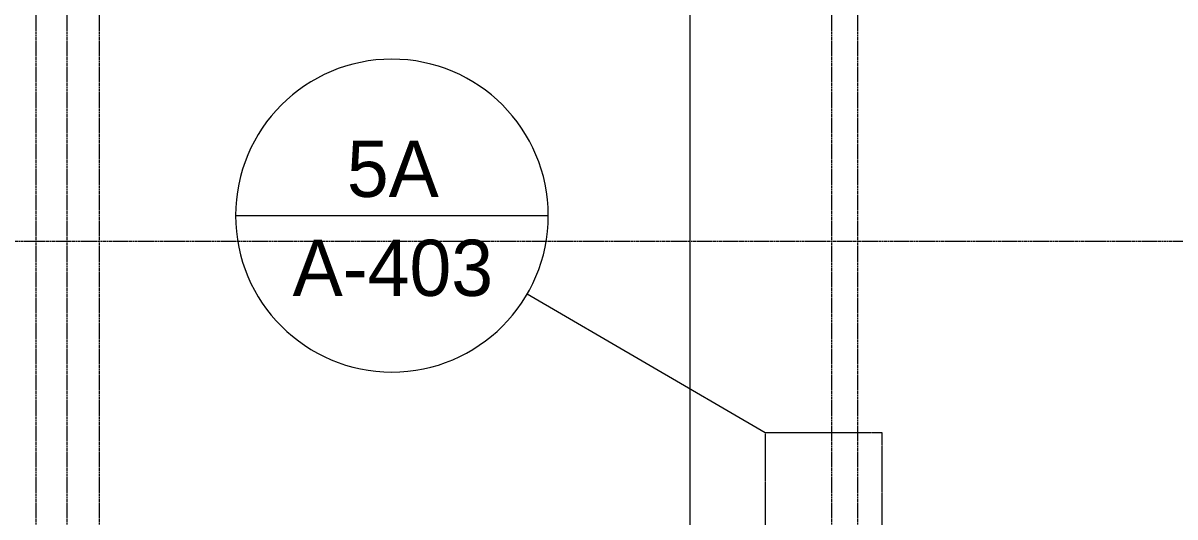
# Model space of a CAD drawing. Header units: inches. Extents: x -23445 to -32, y -314 to 853.
# Drawn here: x -21147.8 to -20794.2, y 177.1 to 328.6 of the extents above; entities that cross this region are included whole.
import ezdxf

# ---------------------------------------------------------------- set-up
doc = ezdxf.new("R2010")
doc.units = ezdxf.units.IN
doc.header["$MEASUREMENT"] = 0
doc.linetypes.add('Dash Dot 3_16_', pattern=[0.3125, 0.1875, -0.0625, 0, -0.0625])
doc.linetypes.add('Grid Line 1_2_', pattern=[0.875, 0.5, -0.125, 0.125, -0.125])
for name, color, linetype, lineweight in [('A-ANNO-SYMB', 150, 'Continuous', 9), ('A-FLOR-LEVL', 51, 'Continuous', 9), ('G-ANNO-SYMB', 111, 'Continuous', 9), ('S-GRID', 1, 'Continuous', 9)]:
    doc.layers.add(name, color=color, linetype=linetype, lineweight=lineweight)
doc.styles.add('Century Gothic', font='GOTHIC.TTF', dxfattribs={"height": 17.245342})

# ---------------------------------------------------------------- blocks, each defined once
blk = doc.blocks.new('Section - Callout Head-19020-Building Section - North_South looking West _ Clinic')
at = {"layer": 'A-ANNO-SYMB'}
blk.add_line((-22677.54, 395.52), (-22581.54, 395.52), dxfattribs=at)
for start, end in [(0, 180), (180, 360)]:
    blk.add_arc((-22629.54, 395.52), 48, start, end, dxfattribs=at)

msp = doc.modelspace()

# ---------------------------------------------------------------- linework, layer by layer
at = {"layer": 'A-ANNO-SYMB'}
msp.add_line((-20919.97, 202.94), (-20993.06, 245.44), dxfattribs=at)
at = {"layer": 'A-ANNO-SYMB', "linetype": 'Dash Dot 3_16_'}
for p, q in [((-20919.97, 202.94), (-20919.97, -51.3)), ((-20884.08, 202.94), (-20919.97, 202.94)), ((-20884.08, -51.3), (-20884.08, 202.94))]:
    msp.add_line(p, q, dxfattribs=at)
at = {"layer": 'A-FLOR-LEVL', "linetype": 'Grid Line 1_2_'}
msp.add_line((-23227.37, 261.75), (-20111.4, 261.75), dxfattribs=at)
at = {"layer": 'G-ANNO-SYMB'}
msp.add_line((-20943.13, 545.16), (-20943.13, -79.66), dxfattribs=at)
at = {"layer": 'S-GRID', "linetype": 'Grid Line 1_2_'}
for p, q in [((-21143.8, -273.16), (-21143.8, 738.66)), ((-21134.3, -273.16), (-21134.3, 738.66)), ((-21124.3, -273.16), (-21124.3, 738.66)), ((-20899.55, -273.16), (-20899.55, 738.66)), ((-20891.55, -273.16), (-20891.55, 738.66))]:
    msp.add_line(p, q, dxfattribs=at)

# ---------------------------------------------------------------- block references
at = {"layer": 'A-ANNO-SYMB'}
msp.add_blockref('Section - Callout Head-19020-Building Section - North_South looking West _ Clinic', (1594.97, -125.96), dxfattribs=at)

# ---------------------------------------------------------------- texts
at = {"layer": 'A-ANNO-SYMB', "char_height": 17.245, "attachment_point": 2, "line_spacing_factor": 0.984117, "style": 'Century Gothic'}
for s, insert, width in [('5A', (-21034.28, 292.54), 36.936), ('A-403', (-21034.28, 262.16), 77.76)]:
    msp.add_mtext(s, dxfattribs=dict(at, insert=insert, width=width))

doc.saveas('drawing.dxf')
